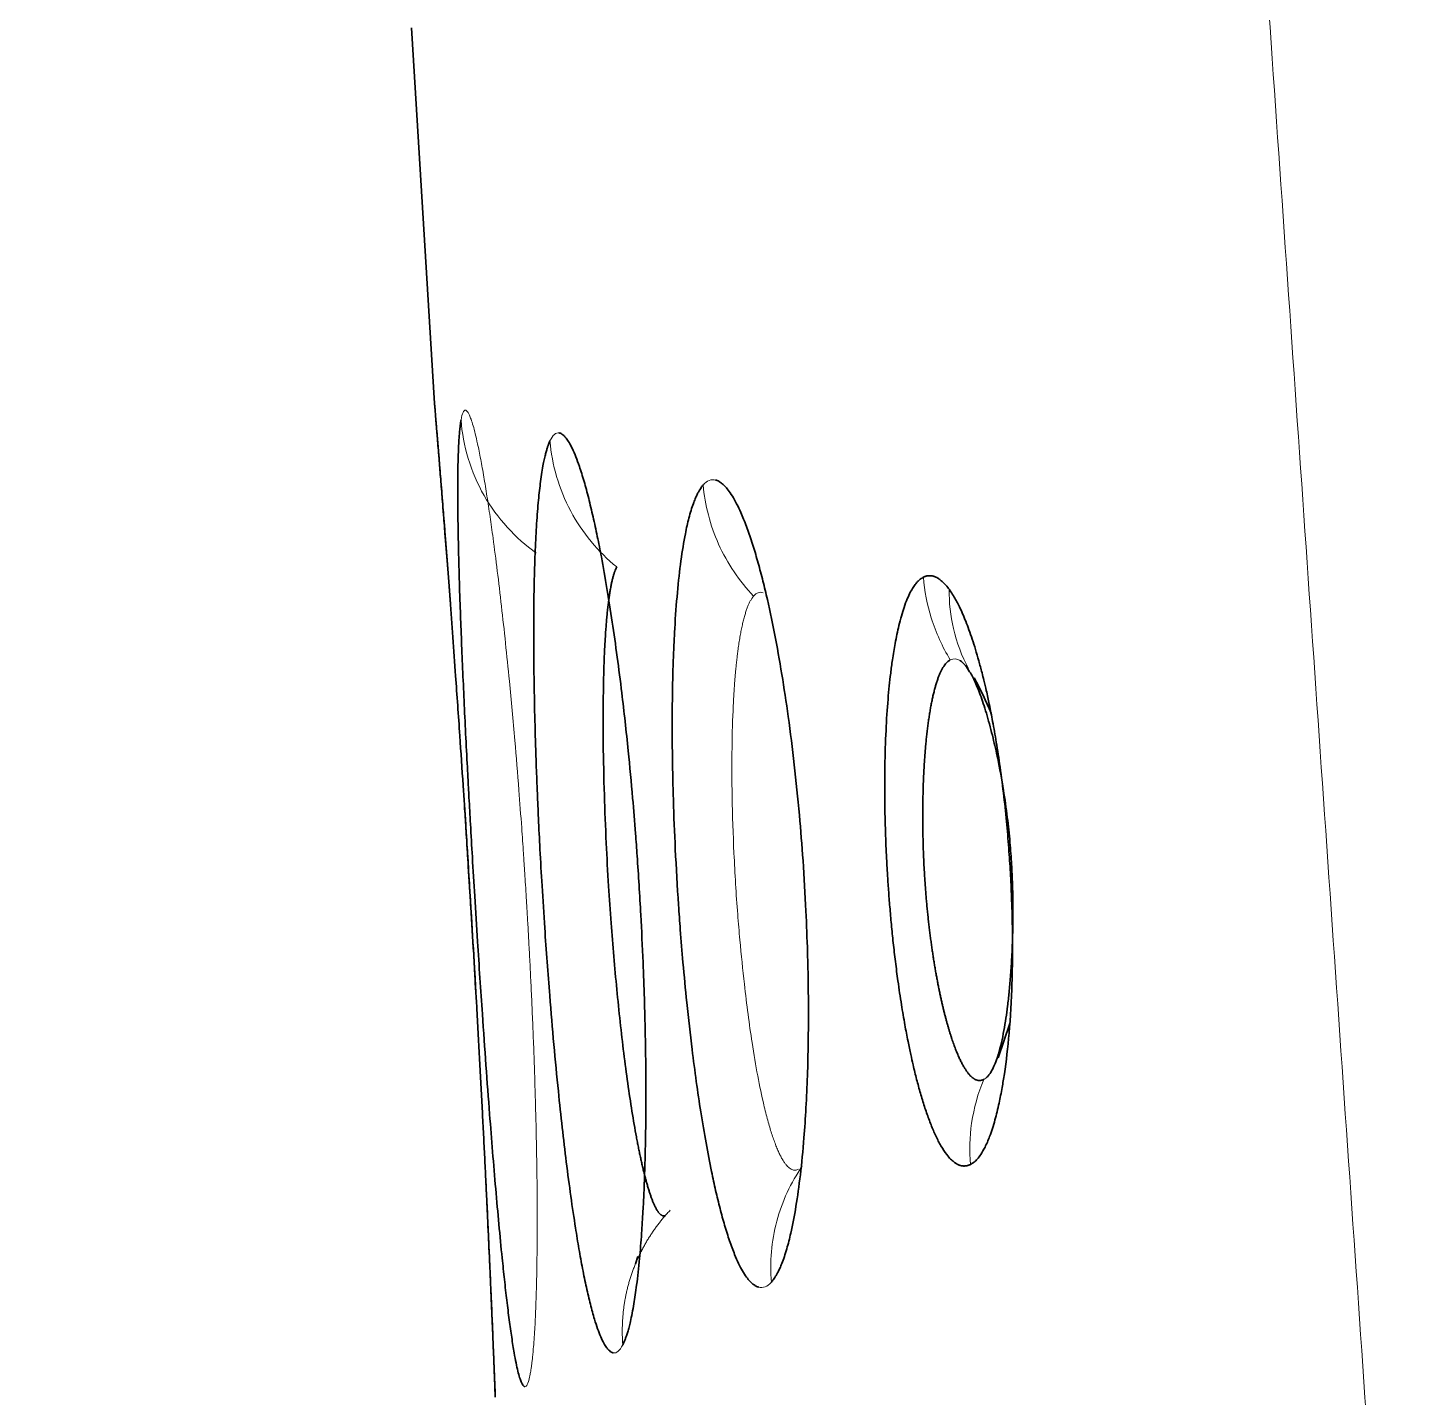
# Model space of a CAD drawing. Header units: inches. Extents: x -1096 to 3103, y -191 to 3207.
# Drawn here: x 3075.019 to 3078.842, y 1551.194 to 1554.937 of the extents above; entities that cross this region are included whole.
import ezdxf

# ---------------------------------------------------------------- set-up
doc = ezdxf.new("R2010")
doc.units = ezdxf.units.IN

msp = doc.modelspace()

# ---------------------------------------------------------------- linework, layer by layer
at = {"lineweight": 35}
for p, q in [((3076.0677, 1554.9371), (3076.1305, 1553.91)), ((3077.6716, 1552.1218), (3077.7034, 1552.2156)), ((3076.6805, 1551.5584), (3076.687, 1551.5784)), ((3076.2968, 1551.1941), (3076.2956, 1551.2235))]:
    msp.add_line(p, q, dxfattribs=at)
msp.add_arc((3076.5046, 1552.5698), 1.25, 23.2948, 28.1743, dxfattribs=at)
at = {"lineweight": 13}
for points, knots in [([(3082.665, 1493.7042), (3082.6004, 1494.6346), (3082.4711, 1496.4949), (3082.2773, 1499.2845), (3082.0837, 1502.0724), (3081.8901, 1504.8587), (3081.6967, 1507.6432), (3081.5035, 1510.4261), (3081.3103, 1513.2073), (3081.1174, 1515.9868), (3080.9245, 1518.7646), (3080.7318, 1521.5408), (3080.5392, 1524.3152), (3080.3468, 1527.088), (3080.1545, 1529.8591), (3079.9623, 1532.6286), (3079.7703, 1535.3963), (3079.5785, 1538.1624), (3079.3867, 1540.9268), (3079.1952, 1543.6895), (3079.0037, 1546.4505), (3078.8124, 1549.2098), (3078.6213, 1551.9675), (3078.4303, 1554.7235), (3078.2395, 1557.4778), (3078.0488, 1560.2304), (3077.8583, 1562.9813), (3077.6679, 1565.7306), (3077.4776, 1568.4781), (3077.2876, 1571.224), (3077.0976, 1573.9683), (3076.9079, 1576.7108), (3076.7183, 1579.4516), (3076.5288, 1582.1908), (3076.3395, 1584.9283), (3076.1504, 1587.6641), (3075.9614, 1590.3983), (3075.7726, 1593.1307), (3075.5839, 1595.8615), (3075.3954, 1598.5906), (3075.2071, 1601.318), (3075.0816, 1603.1357), (3075.0189, 1604.0443)], [0, 0, 0, 0, 0.025296, 0.050577, 0.075843, 0.101093, 0.126328, 0.151549, 0.176754, 0.201943, 0.227118, 0.252277, 0.277422, 0.302551, 0.327664, 0.352763, 0.377847, 0.402915, 0.427968, 0.453006, 0.478029, 0.503036, 0.528029, 0.553006, 0.577968, 0.602915, 0.627846, 0.652763, 0.677664, 0.70255, 0.727421, 0.752277, 0.777118, 0.801943, 0.826753, 0.851548, 0.876328, 0.901093, 0.925842, 0.950577, 0.975296, 1, 1, 1, 1]), ([(3076.3908, 1551.2491), (3076.3911, 1551.2505), (3076.3917, 1551.2534), (3076.3926, 1551.2584), (3076.3937, 1551.2646), (3076.3949, 1551.2721), (3076.3961, 1551.2812), (3076.3975, 1551.292), (3076.3989, 1551.3047), (3076.4013, 1551.3294), (3076.4043, 1551.3684), (3076.4073, 1551.4288), (3076.4094, 1551.4947), (3076.4108, 1551.5632), (3076.4114, 1551.6245), (3076.4115, 1551.6758), (3076.4114, 1551.7149), (3076.4113, 1551.7404), (3076.411, 1551.7778), (3076.4104, 1551.8322), (3076.4089, 1551.9097), (3076.4071, 1551.9859), (3076.4049, 1552.06), (3076.4025, 1552.1315), (3076.3999, 1552.1998), (3076.3971, 1552.2646), (3076.3943, 1552.3255), (3076.3915, 1552.3824), (3076.3887, 1552.4351), (3076.3861, 1552.4834), (3076.3835, 1552.5273), (3076.3812, 1552.5667), (3076.379, 1552.6015), (3076.3771, 1552.6317), (3076.3754, 1552.6574), (3076.3728, 1552.6964), (3076.3683, 1552.7616), (3076.3605, 1552.8654), (3076.3494, 1553.001), (3076.3371, 1553.1354), (3076.3247, 1553.2571), (3076.3137, 1553.358), (3076.3023, 1553.4543), (3076.2918, 1553.535), (3076.2824, 1553.6023), (3076.274, 1553.6584), (3076.2654, 1553.7111), (3076.2568, 1553.7593), (3076.249, 1553.798), (3076.2421, 1553.828), (3076.2362, 1553.8503), (3076.2308, 1553.8672), (3076.2261, 1553.8787), (3076.2224, 1553.8857), (3076.2195, 1553.8895), (3076.2173, 1553.8913), (3076.216, 1553.8918), (3076.2155, 1553.892)], [0, 0, 0, 0, 0.004871, 0.010578, 0.01712, 0.024496, 0.032707, 0.04175, 0.051625, 0.062329, 0.094589, 0.123218, 0.15516, 0.18238, 0.204891, 0.222679, 0.235716, 0.243991, 0.247499, 0.271695, 0.294713, 0.316538, 0.337157, 0.356565, 0.37478, 0.391814, 0.407679, 0.422379, 0.435915, 0.448289, 0.459502, 0.469554, 0.478448, 0.486184, 0.492762, 0.498184, 0.516133, 0.543052, 0.578986, 0.624001, 0.654391, 0.6855, 0.717302, 0.749771, 0.772746, 0.796758, 0.821822, 0.847959, 0.875186, 0.895512, 0.916051, 0.936799, 0.954889, 0.970256, 0.9829, 0.992817, 1, 1, 1, 1]), ([(3076.2031, 1553.8652), (3076.2082, 1553.7954), (3076.2505, 1553.6522), (3076.3523, 1553.5419), (3076.4087, 1553.5015)], [0, 0, 0, 0, 0.506112, 1, 1, 1, 1]), ([(3076.4463, 1553.808), (3076.4517, 1553.7432), (3076.4897, 1553.6107), (3076.5787, 1553.5044), (3076.6288, 1553.4634)], [0, 0, 0, 0, 0.504387, 1, 1, 1, 1]), ([(3076.8652, 1553.6873), (3076.87, 1553.6329), (3076.8987, 1553.5209), (3076.9643, 1553.4246), (3077.0032, 1553.3837)], [0, 0, 0, 0, 0.494789, 1, 1, 1, 1]), ([(3077.4674, 1553.4354), (3077.4705, 1553.398), (3077.4857, 1553.3188), (3077.5193, 1553.245), (3077.5411, 1553.2094)], [0, 0, 0, 0, 0.474729, 1, 1, 1, 1]), ([(3077.5379, 1553.402), (3077.5376, 1553.3661), (3077.5456, 1553.2902), (3077.5726, 1553.2195), (3077.591, 1553.1855)], [0, 0, 0, 0, 0.475306, 1, 1, 1, 1]), ([(3077.0032, 1553.3837), (3077.0025, 1553.3829), (3077.0011, 1553.3813), (3076.9991, 1553.3785), (3076.9971, 1553.3755), (3076.9952, 1553.3722), (3076.9932, 1553.3687), (3076.9913, 1553.3649), (3076.9895, 1553.3608), (3076.9876, 1553.3564), (3076.9858, 1553.3518), (3076.984, 1553.3469), (3076.9823, 1553.3417), (3076.9806, 1553.3363), (3076.9789, 1553.3306), (3076.9772, 1553.3247), (3076.9756, 1553.3185), (3076.974, 1553.312), (3076.9724, 1553.3053), (3076.9709, 1553.2983), (3076.9694, 1553.291), (3076.968, 1553.2835), (3076.9666, 1553.2758), (3076.9652, 1553.2677), (3076.9639, 1553.2595), (3076.9626, 1553.251), (3076.9613, 1553.2422), (3076.9601, 1553.2332), (3076.9589, 1553.224), (3076.9578, 1553.2145), (3076.9567, 1553.2048), (3076.9556, 1553.1949), (3076.9546, 1553.1847), (3076.9536, 1553.1744), (3076.9527, 1553.1638), (3076.9518, 1553.1529), (3076.951, 1553.1419), (3076.9502, 1553.1306), (3076.9494, 1553.1192), (3076.9487, 1553.1075), (3076.9481, 1553.0957), (3076.9459, 1553.0521), (3076.9435, 1552.9682), (3076.9439, 1552.8324), (3076.9489, 1552.6777), (3076.9568, 1552.5451), (3076.967, 1552.4253), (3076.9793, 1552.3046), (3077.0003, 1552.1447), (3077.0212, 1552.0328), (3077.0364, 1551.971), (3077.0417, 1551.9506), (3077.0471, 1551.9318), (3077.0524, 1551.9144), (3077.0577, 1551.8986), (3077.063, 1551.8842), (3077.0682, 1551.8713), (3077.0734, 1551.8598), (3077.0785, 1551.8496), (3077.0836, 1551.8408), (3077.0886, 1551.8334), (3077.0936, 1551.8272), (3077.0984, 1551.8223), (3077.1032, 1551.8185), (3077.1079, 1551.816), (3077.1125, 1551.8145), (3077.117, 1551.8142), (3077.1215, 1551.8148), (3077.1244, 1551.8161), (3077.1258, 1551.8167)], [0, 0, 0, 0, 0.005972, 0.011955, 0.017951, 0.02396, 0.02998, 0.036012, 0.042055, 0.048111, 0.054177, 0.060255, 0.066344, 0.072444, 0.078555, 0.084677, 0.09081, 0.096952, 0.103106, 0.109269, 0.115443, 0.121626, 0.127819, 0.134022, 0.140234, 0.146455, 0.152686, 0.158926, 0.165175, 0.171432, 0.177698, 0.183972, 0.190255, 0.196546, 0.202844, 0.209151, 0.215465, 0.221787, 0.228116, 0.234452, 0.240795, 0.247145, 0.303261, 0.364171, 0.429645, 0.499403, 0.528824, 0.581401, 0.656184, 0.751772, 0.766496, 0.781024, 0.795358, 0.809499, 0.823451, 0.837216, 0.850794, 0.86419, 0.877403, 0.890438, 0.903295, 0.915977, 0.928485, 0.940822, 0.952989, 0.964989, 0.976822, 0.988492, 1, 1, 1, 1]), ([(3077.5959, 1551.8299), (3077.5929, 1551.8672), (3077.5953, 1551.9475), (3077.6168, 1552.0247), (3077.6326, 1552.0626)], [0, 0, 0, 0, 0.47368, 1, 1, 1, 1]), ([(3077.0517, 1551.508), (3077.0471, 1551.563), (3077.0519, 1551.6201), (3077.0809, 1551.7289), (3077.1051, 1551.7804), (3077.1362, 1551.8251)], [0, 0, 0, 0, 0.5, 0.5, 1, 1, 1, 1]), ([(3076.6455, 1551.3369), (3076.6452, 1551.3406), (3076.6447, 1551.3481), (3076.6442, 1551.3594), (3076.644, 1551.3707), (3076.6441, 1551.3821), (3076.6444, 1551.3935), (3076.645, 1551.405), (3076.6458, 1551.4164), (3076.6469, 1551.4278), (3076.6483, 1551.4393), (3076.65, 1551.4507), (3076.6519, 1551.4621), (3076.6541, 1551.4735), (3076.6566, 1551.4848), (3076.6594, 1551.4961), (3076.6624, 1551.5073), (3076.6657, 1551.5184), (3076.6693, 1551.5294), (3076.6731, 1551.5403), (3076.6772, 1551.5512), (3076.6816, 1551.5619), (3076.6863, 1551.5725), (3076.6912, 1551.583), (3076.6963, 1551.5933), (3076.7017, 1551.6035), (3076.7073, 1551.6136), (3076.7131, 1551.6235), (3076.7192, 1551.6332), (3076.7255, 1551.6428), (3076.7319, 1551.6522), (3076.7386, 1551.6614), (3076.7455, 1551.6704), (3076.7525, 1551.6793), (3076.7598, 1551.6879), (3076.7671, 1551.6963), (3076.7722, 1551.7017), (3076.7748, 1551.7045)], [0, 0, 0, 0, 0.027908, 0.055946, 0.084105, 0.112377, 0.140752, 0.16922, 0.197774, 0.226402, 0.255097, 0.283849, 0.31265, 0.341491, 0.370364, 0.399263, 0.428179, 0.457105, 0.486037, 0.514968, 0.543893, 0.572806, 0.601702, 0.630574, 0.659415, 0.688216, 0.716971, 0.745671, 0.774306, 0.802869, 0.83135, 0.85974, 0.888029, 0.916209, 0.94427, 0.972204, 1, 1, 1, 1])]:
    msp.add_open_spline(points, degree=3, knots=knots, dxfattribs=at)
at = {"lineweight": 35}
for points, knots in [([(3076.2956, 1551.2235), (3076.2956, 1551.2249), (3076.2954, 1551.228), (3076.2952, 1551.2333), (3076.295, 1551.2397), (3076.2947, 1551.2476), (3076.2943, 1551.257), (3076.2938, 1551.2683), (3076.2933, 1551.2815), (3076.2923, 1551.3071), (3076.2907, 1551.3474), (3076.2881, 1551.4102), (3076.2851, 1551.4789), (3076.2819, 1551.5505), (3076.279, 1551.6142), (3076.2766, 1551.6669), (3076.2747, 1551.7064), (3076.2736, 1551.7311), (3076.2721, 1551.7616), (3076.2701, 1551.8037), (3076.2671, 1551.8643), (3076.2639, 1551.9269), (3076.2606, 1551.991), (3076.2572, 1552.0566), (3076.2536, 1552.1233), (3076.2499, 1552.1914), (3076.2453, 1552.2721), (3076.2393, 1552.3778), (3076.2309, 1552.5204), (3076.2227, 1552.6523), (3076.2151, 1552.7713), (3076.2082, 1552.8773), (3076.199, 1553.0142), (3076.1895, 1553.1499), (3076.1806, 1553.2728), (3076.173, 1553.375), (3076.1657, 1553.4722), (3076.1594, 1553.5536), (3076.1541, 1553.6214), (3076.1496, 1553.678), (3076.1454, 1553.7309), (3076.1415, 1553.7793), (3076.1384, 1553.818), (3076.1359, 1553.8479), (3076.1341, 1553.8701), (3076.1327, 1553.8867), (3076.1318, 1553.8979), (3076.1312, 1553.9046), (3076.1309, 1553.9081), (3076.1307, 1553.9096), (3076.1307, 1553.91), (3076.1307, 1553.9101)], [0, 0, 0, 0, 0.004851, 0.010544, 0.017077, 0.024451, 0.032664, 0.041716, 0.051605, 0.062329, 0.094554, 0.123216, 0.155817, 0.183478, 0.20621, 0.223998, 0.236815, 0.244647, 0.247492, 0.265422, 0.283346, 0.301256, 0.319144, 0.336999, 0.354814, 0.372597, 0.390528, 0.417453, 0.453346, 0.498174, 0.516577, 0.543646, 0.579428, 0.623988, 0.65447, 0.68561, 0.717381, 0.749756, 0.77274, 0.796758, 0.821822, 0.847956, 0.875175, 0.895509, 0.91605, 0.936793, 0.954918, 0.970304, 0.982949, 0.99285, 1, 1, 1, 1]), ([(3076.1331, 1553.8807), (3076.1332, 1553.8791), (3076.1335, 1553.8756), (3076.134, 1553.8694), (3076.1347, 1553.8616), (3076.1355, 1553.8519), (3076.1365, 1553.8399), (3076.1377, 1553.8253), (3076.1399, 1553.7987), (3076.1432, 1553.7578), (3076.1482, 1553.6965), (3076.1537, 1553.6269), (3076.16, 1553.5469), (3076.1667, 1553.4589), (3076.1715, 1553.3952), (3076.174, 1553.3622), (3076.174, 1553.3622)], [0, 0, 0, 0, 0.022205, 0.048995, 0.080367, 0.116316, 0.156835, 0.20191, 0.251521, 0.381549, 0.497456, 0.623401, 0.749137, 0.874651, 0.999957, 1, 1, 1, 1]), ([(3076.2031, 1553.8652), (3076.2029, 1553.8637), (3076.2023, 1553.8604), (3076.2015, 1553.8545), (3076.2006, 1553.847), (3076.1996, 1553.8377), (3076.1985, 1553.8262), (3076.1975, 1553.8121), (3076.1961, 1553.7865), (3076.1947, 1553.747), (3076.194, 1553.6875), (3076.1943, 1553.6199), (3076.1955, 1553.5419), (3076.1975, 1553.456), (3076.2003, 1553.3686), (3076.2035, 1553.2818), (3076.207, 1553.1974), (3076.2109, 1553.1098), (3076.2152, 1553.0194), (3076.2189, 1552.945), (3076.2222, 1552.8827), (3076.2252, 1552.8274), (3076.2292, 1552.755), (3076.2344, 1552.6651), (3076.2408, 1552.5579), (3076.2498, 1552.4137), (3076.2633, 1552.2102), (3076.2772, 1552.0174), (3076.2895, 1551.8624), (3076.298, 1551.7614), (3076.3067, 1551.6641), (3076.3147, 1551.582), (3076.3219, 1551.5135), (3076.3284, 1551.4568), (3076.335, 1551.4038), (3076.3418, 1551.3556), (3076.348, 1551.3169), (3076.3536, 1551.2868), (3076.3586, 1551.2643), (3076.3632, 1551.2473), (3076.3673, 1551.2358), (3076.3707, 1551.2288), (3076.3735, 1551.2249), (3076.3756, 1551.223), (3076.3768, 1551.2225), (3076.3774, 1551.2223)], [0, 0, 0, 0, 0.005494, 0.012115, 0.01986, 0.028729, 0.03872, 0.049829, 0.062052, 0.094151, 0.122729, 0.153801, 0.184823, 0.215792, 0.246711, 0.271794, 0.29682, 0.321805, 0.346754, 0.371667, 0.381839, 0.396331, 0.415138, 0.438248, 0.465644, 0.497302, 0.548712, 0.623102, 0.653082, 0.684066, 0.71606, 0.749093, 0.772387, 0.796618, 0.821777, 0.847855, 0.874829, 0.895219, 0.915809, 0.936603, 0.954502, 0.96979, 0.982469, 0.99254, 1, 1, 1, 1]), ([(3076.4463, 1553.808), (3076.4457, 1553.8066), (3076.4444, 1553.8037), (3076.4423, 1553.7984), (3076.4399, 1553.7917), (3076.4373, 1553.7833), (3076.4344, 1553.7729), (3076.4313, 1553.7601), (3076.4264, 1553.7368), (3076.4207, 1553.7006), (3076.4146, 1553.6457), (3076.4097, 1553.5831), (3076.4058, 1553.5107), (3076.4032, 1553.4307), (3076.4019, 1553.3433), (3076.4017, 1553.249), (3076.4028, 1553.1486), (3076.4049, 1553.0438), (3076.4075, 1552.9593), (3076.4099, 1552.8926), (3076.412, 1552.8398), (3076.415, 1552.7714), (3076.4192, 1552.687), (3076.4248, 1552.5869), (3076.4334, 1552.4526), (3076.4475, 1552.2608), (3076.4672, 1552.0423), (3076.4912, 1551.8284), (3076.5106, 1551.6894), (3076.5257, 1551.5979), (3076.5356, 1551.5435), (3076.546, 1551.4927), (3076.5569, 1551.4464), (3076.5671, 1551.4091), (3076.5766, 1551.3799), (3076.5852, 1551.3579), (3076.5933, 1551.3411), (3076.6006, 1551.3295), (3076.6068, 1551.3223), (3076.6119, 1551.3181), (3076.6159, 1551.3158), (3076.6182, 1551.3151), (3076.6192, 1551.3148)], [0, 0, 0, 0, 0.005535, 0.012183, 0.019942, 0.028811, 0.038788, 0.049871, 0.062054, 0.094209, 0.122734, 0.153803, 0.184827, 0.215802, 0.246733, 0.278099, 0.30937, 0.340568, 0.371697, 0.382255, 0.396981, 0.415868, 0.438907, 0.466079, 0.497361, 0.548022, 0.623188, 0.68393, 0.749069, 0.772479, 0.79677, 0.821932, 0.847957, 0.874823, 0.895203, 0.915794, 0.936601, 0.954404, 0.969644, 0.982324, 0.992443, 1, 1, 1, 1]), ([(3076.6455, 1551.3369), (3076.6462, 1551.3382), (3076.6476, 1551.3413), (3076.65, 1551.3467), (3076.6527, 1551.3535), (3076.6557, 1551.362), (3076.659, 1551.3725), (3076.6626, 1551.3853), (3076.6684, 1551.4087), (3076.6755, 1551.4452), (3076.684, 1551.5027), (3076.6911, 1551.5673), (3076.6967, 1551.6364), (3076.7005, 1551.6971), (3076.703, 1551.7461), (3076.7044, 1551.7809), (3076.7059, 1551.8234), (3076.7074, 1551.8803), (3076.7085, 1551.9596), (3076.7088, 1552.042), (3076.7081, 1552.1271), (3076.7066, 1552.2078), (3076.7043, 1552.2928), (3076.7007, 1552.3921), (3076.6945, 1552.5225), (3076.6872, 1552.6406), (3076.6794, 1552.7467), (3076.6716, 1552.8433), (3076.6594, 1552.9732), (3076.6451, 1553.1024), (3076.6302, 1553.219), (3076.6167, 1553.3147), (3076.6022, 1553.4065), (3076.5884, 1553.4838), (3076.5757, 1553.5483), (3076.5641, 1553.6021), (3076.552, 1553.6526), (3076.5395, 1553.6989), (3076.5278, 1553.7363), (3076.5172, 1553.7654), (3076.5077, 1553.7873), (3076.4989, 1553.804), (3076.491, 1553.8156), (3076.4845, 1553.8228), (3076.4792, 1553.8269), (3076.4752, 1553.829), (3076.4729, 1553.8297), (3076.4719, 1553.83)], [0, 0, 0, 0, 0.005679, 0.012434, 0.020265, 0.029172, 0.039152, 0.050205, 0.062327, 0.094652, 0.123214, 0.158, 0.187168, 0.210728, 0.228653, 0.240913, 0.247497, 0.272601, 0.297685, 0.322728, 0.347701, 0.372604, 0.391847, 0.41921, 0.454671, 0.498201, 0.514895, 0.541397, 0.577751, 0.624024, 0.654257, 0.685314, 0.71717, 0.749799, 0.77284, 0.796886, 0.821949, 0.848052, 0.87521, 0.895528, 0.916063, 0.936811, 0.954812, 0.970135, 0.982776, 0.992733, 1, 1, 1, 1]), ([(3077.0517, 1551.508), (3077.0526, 1551.5091), (3077.0546, 1551.5115), (3077.0578, 1551.5157), (3077.0615, 1551.5211), (3077.0657, 1551.5279), (3077.0702, 1551.5363), (3077.0752, 1551.5466), (3077.0833, 1551.5659), (3077.0936, 1551.5961), (3077.1119, 1551.6679), (3077.1284, 1551.7684), (3077.1405, 1551.8925), (3077.1467, 1551.9842), (3077.1506, 1552.0715), (3077.1528, 1552.163), (3077.1533, 1552.247), (3077.1526, 1552.3294), (3077.1506, 1552.4175), (3077.1463, 1552.5306), (3077.139, 1552.6566), (3077.1247, 1552.8375), (3077.1049, 1553.0109), (3077.0805, 1553.1727), (3077.0604, 1553.2848), (3077.0417, 1553.3724), (3077.0254, 1553.4386), (3077.0122, 1553.4872), (3076.9982, 1553.5331), (3076.9835, 1553.5755), (3076.9695, 1553.6099), (3076.9567, 1553.637), (3076.9451, 1553.6577), (3076.9341, 1553.6737), (3076.9242, 1553.6851), (3076.9159, 1553.6925), (3076.9091, 1553.697), (3076.9038, 1553.6996), (3076.9007, 1553.7007), (3076.8994, 1553.7011)], [0, 0, 0, 0, 0.005759, 0.012569, 0.020429, 0.029339, 0.039298, 0.050303, 0.062353, 0.094825, 0.123265, 0.204929, 0.247428, 0.278823, 0.310177, 0.341444, 0.372596, 0.393012, 0.420777, 0.455872, 0.498271, 0.537025, 0.623967, 0.664109, 0.706062, 0.749764, 0.772822, 0.796879, 0.82195, 0.848056, 0.875213, 0.895506, 0.916041, 0.936812, 0.954675, 0.969928, 0.982569, 0.992595, 1, 1, 1, 1]), ([(3076.8652, 1553.6873), (3076.8643, 1553.6863), (3076.8624, 1553.684), (3076.8594, 1553.6798), (3076.8559, 1553.6745), (3076.852, 1553.6678), (3076.8477, 1553.6595), (3076.8431, 1553.6492), (3076.8357, 1553.6301), (3076.8265, 1553.6), (3076.8149, 1553.5488), (3076.8041, 1553.4822), (3076.7944, 1553.3953), (3076.7887, 1553.3177), (3076.7853, 1553.2521), (3076.783, 1553.1968), (3076.781, 1553.1175), (3076.7804, 1553.0301), (3076.7812, 1552.9294), (3076.7836, 1552.8214), (3076.7889, 1552.6868), (3076.7958, 1552.5676), (3076.8032, 1552.4643), (3076.8105, 1552.3746), (3076.821, 1552.2643), (3076.8368, 1552.1247), (3076.8589, 1551.9654), (3076.8814, 1551.8407), (3076.8995, 1551.7578), (3076.9114, 1551.7085), (3076.9241, 1551.6624), (3076.9375, 1551.6202), (3076.9502, 1551.5859), (3076.9621, 1551.5588), (3076.973, 1551.538), (3076.9834, 1551.5219), (3076.9928, 1551.5105), (3077.0008, 1551.5031), (3077.0074, 1551.4985), (3077.0127, 1551.4958), (3077.0158, 1551.4947), (3077.0171, 1551.4943)], [0, 0, 0, 0, 0.005607, 0.012302, 0.020083, 0.028949, 0.0389, 0.049931, 0.062039, 0.09429, 0.122704, 0.164093, 0.205413, 0.246661, 0.2615, 0.282312, 0.30911, 0.346899, 0.371661, 0.408236, 0.450128, 0.497272, 0.518111, 0.546036, 0.581065, 0.623252, 0.683675, 0.749134, 0.772649, 0.796989, 0.822148, 0.848115, 0.87487, 0.895219, 0.915802, 0.936626, 0.954273, 0.969433, 0.982108, 0.992297, 1, 1, 1, 1]), ([(3076.762, 1551.6899), (3076.7615, 1551.6898), (3076.7605, 1551.6894), (3076.7589, 1551.6892), (3076.7574, 1551.6891), (3076.7558, 1551.6894), (3076.7543, 1551.6898), (3076.7527, 1551.6905), (3076.7512, 1551.6913), (3076.7496, 1551.6924), (3076.7481, 1551.6937), (3076.7465, 1551.6952), (3076.745, 1551.6969), (3076.7434, 1551.6988), (3076.7418, 1551.7009), (3076.7403, 1551.7032), (3076.7387, 1551.7057), (3076.7372, 1551.7084), (3076.7356, 1551.7112), (3076.7341, 1551.7142), (3076.7325, 1551.7174), (3076.731, 1551.7207), (3076.7294, 1551.7243), (3076.7279, 1551.7279), (3076.7263, 1551.7318), (3076.7248, 1551.7358), (3076.7233, 1551.7399), (3076.7217, 1551.7442), (3076.7202, 1551.7487), (3076.7187, 1551.7533), (3076.7172, 1551.758), (3076.7157, 1551.7629), (3076.7141, 1551.7679), (3076.7126, 1551.773), (3076.7111, 1551.7783), (3076.7097, 1551.7837), (3076.7082, 1551.7892), (3076.7067, 1551.7948), (3076.7052, 1551.8005), (3076.7037, 1551.8064), (3076.7023, 1551.8123), (3076.7008, 1551.8184), (3076.6994, 1551.8246), (3076.698, 1551.8308), (3076.6965, 1551.8372), (3076.6951, 1551.8437), (3076.6937, 1551.8502), (3076.6923, 1551.8568), (3076.6909, 1551.8635), (3076.6895, 1551.8703), (3076.6881, 1551.8772), (3076.6867, 1551.8841), (3076.6854, 1551.8911), (3076.684, 1551.8982), (3076.679, 1551.9248), (3076.6705, 1551.974), (3076.6589, 1552.0509), (3076.6481, 1552.133), (3076.6381, 1552.219), (3076.629, 1552.3077), (3076.6207, 1552.3981), (3076.613, 1552.4927), (3076.6059, 1552.5964), (3076.5996, 1552.7143), (3076.5945, 1552.8462), (3076.5914, 1552.9875), (3076.5916, 1553.0868), (3076.5927, 1553.1458), (3076.5932, 1553.1677), (3076.5938, 1553.1891), (3076.5946, 1553.2099), (3076.5954, 1553.23), (3076.5964, 1553.2494), (3076.5975, 1553.2682), (3076.5986, 1553.2863), (3076.5999, 1553.3037), (3076.6013, 1553.3204), (3076.6028, 1553.3363), (3076.6044, 1553.3514), (3076.6061, 1553.3658), (3076.6079, 1553.3794), (3076.6098, 1553.3922), (3076.6118, 1553.4042), (3076.6139, 1553.4153), (3076.6162, 1553.4256), (3076.6185, 1553.435), (3076.6209, 1553.4435), (3076.6235, 1553.4511), (3076.6261, 1553.4579), (3076.6279, 1553.4615), (3076.6288, 1553.4634)], [0, 0, 0, 0, 0.005385, 0.010743, 0.016075, 0.021379, 0.026657, 0.031908, 0.037132, 0.042331, 0.047503, 0.05265, 0.057771, 0.062867, 0.067937, 0.072983, 0.078003, 0.082999, 0.08797, 0.092916, 0.097838, 0.102736, 0.107609, 0.112459, 0.117284, 0.122086, 0.126864, 0.131618, 0.136349, 0.141057, 0.145741, 0.150403, 0.155041, 0.159656, 0.164247, 0.168814, 0.173358, 0.177878, 0.182373, 0.186844, 0.191291, 0.195713, 0.20011, 0.204483, 0.208831, 0.213154, 0.217452, 0.221726, 0.225974, 0.230197, 0.234395, 0.238568, 0.242716, 0.246838, 0.250935, 0.288681, 0.325823, 0.362396, 0.398404, 0.433842, 0.468715, 0.503056, 0.540782, 0.584789, 0.635038, 0.691409, 0.753762, 0.764457, 0.775149, 0.785841, 0.796532, 0.807223, 0.817915, 0.828606, 0.839297, 0.849989, 0.86068, 0.871371, 0.882062, 0.892754, 0.90345, 0.91415, 0.924857, 0.935573, 0.946299, 0.957033, 0.967773, 0.978515, 0.989258, 1, 1, 1, 1]), ([(3077.4674, 1553.4354), (3077.4662, 1553.4347), (3077.4633, 1553.4331), (3077.4586, 1553.4298), (3077.453, 1553.4248), (3077.4465, 1553.4177), (3077.4393, 1553.4076), (3077.4314, 1553.394), (3077.423, 1553.376), (3077.4123, 1553.3474), (3077.4009, 1553.3074), (3077.3906, 1553.258), (3077.3833, 1553.2135), (3077.3766, 1553.1635), (3077.3702, 1553.1004), (3077.3647, 1553.0153), (3077.362, 1552.9309), (3077.3616, 1552.8556), (3077.3622, 1552.7972), (3077.3634, 1552.7464), (3077.365, 1552.7038), (3077.3666, 1552.6696), (3077.368, 1552.6439), (3077.3698, 1552.615), (3077.3721, 1552.5792), (3077.3757, 1552.5332), (3077.3799, 1552.485), (3077.385, 1552.435), (3077.391, 1552.3834), (3077.3984, 1552.3265), (3077.407, 1552.2687), (3077.4163, 1552.2138), (3077.4249, 1552.1686), (3077.4325, 1552.1324), (3077.4387, 1552.1044), (3077.4457, 1552.0752), (3077.4541, 1552.0427), (3077.4648, 1552.0056), (3077.4763, 1551.9702), (3077.4885, 1551.9372), (3077.5016, 1551.9067), (3077.5159, 1551.8789), (3077.5295, 1551.8583), (3077.5413, 1551.8448), (3077.55, 1551.837), (3077.5567, 1551.8324), (3077.5605, 1551.8304), (3077.5621, 1551.8296)], [0, 0, 0, 0, 0.007927, 0.018047, 0.030341, 0.044774, 0.061331, 0.080032, 0.100901, 0.123961, 0.165411, 0.200215, 0.228296, 0.249582, 0.288168, 0.330442, 0.376231, 0.405367, 0.430757, 0.452472, 0.470562, 0.485045, 0.495918, 0.503183, 0.521674, 0.541199, 0.561766, 0.583382, 0.606044, 0.629763, 0.659938, 0.686474, 0.70932, 0.72842, 0.743728, 0.755212, 0.778105, 0.801942, 0.826697, 0.85234, 0.878837, 0.907003, 0.938891, 0.960077, 0.977306, 0.990609, 1, 1, 1, 1]), ([(3077.5013, 1553.4358), (3077.5002, 1553.4362), (3077.4982, 1553.4371), (3077.4952, 1553.4381), (3077.4922, 1553.4388), (3077.4893, 1553.4394), (3077.4864, 1553.4396), (3077.4836, 1553.4397), (3077.4808, 1553.4395), (3077.478, 1553.4391), (3077.4753, 1553.4385), (3077.4726, 1553.4377), (3077.47, 1553.4367), (3077.4683, 1553.4358), (3077.4674, 1553.4354)], [0, 0, 0, 0, 0.087917, 0.174953, 0.261133, 0.346481, 0.43102, 0.514775, 0.597754, 0.67993, 0.761271, 0.841747, 0.921332, 1, 1, 1, 1]), ([(3077.5959, 1551.8299), (3077.5973, 1551.8306), (3077.6008, 1551.8325), (3077.6071, 1551.8369), (3077.6153, 1551.8447), (3077.6253, 1551.8576), (3077.6367, 1551.8777), (3077.6499, 1551.9081), (3077.6628, 1551.9484), (3077.674, 1551.9943), (3077.6824, 1552.0371), (3077.6924, 1552.0981), (3077.703, 1552.19), (3077.7091, 1552.2948), (3077.7112, 1552.3903), (3077.7113, 1552.4657), (3077.7093, 1552.5467), (3077.706, 1552.6191), (3077.7016, 1552.688), (3077.6957, 1552.7603), (3077.6876, 1552.8376), (3077.6779, 1552.9134), (3077.6674, 1552.9821), (3077.6574, 1553.0391), (3077.6482, 1553.0858), (3077.6401, 1553.123), (3077.6335, 1553.1514), (3077.6266, 1553.1789), (3077.619, 1553.2072), (3077.6101, 1553.2378), (3077.6011, 1553.266), (3077.5922, 1553.2917), (3077.5834, 1553.315), (3077.5747, 1553.3358), (3077.5643, 1553.3587), (3077.5507, 1553.3841), (3077.5364, 1553.4052), (3077.5238, 1553.4193), (3077.5148, 1553.4273), (3077.5075, 1553.4325), (3077.5031, 1553.4348), (3077.5013, 1553.4358)], [0, 0, 0, 0, 0.008784, 0.022012, 0.039639, 0.061609, 0.087958, 0.118751, 0.157481, 0.190776, 0.218565, 0.240781, 0.300853, 0.366289, 0.389903, 0.429716, 0.465034, 0.493523, 0.521548, 0.55222, 0.585556, 0.621544, 0.652763, 0.680085, 0.70348, 0.722896, 0.738289, 0.749628, 0.76907, 0.788051, 0.806559, 0.824584, 0.842116, 0.859149, 0.875676, 0.903109, 0.936897, 0.957449, 0.974805, 0.988984, 1, 1, 1, 1]), ([(3077.6326, 1552.0626), (3077.6321, 1552.0623), (3077.6309, 1552.0617), (3077.6292, 1552.061), (3077.6275, 1552.0604), (3077.6257, 1552.0599), (3077.6239, 1552.0596), (3077.6221, 1552.0594), (3077.6203, 1552.0594), (3077.6184, 1552.0595), (3077.6165, 1552.0598), (3077.6145, 1552.0603), (3077.6125, 1552.0609), (3077.6105, 1552.0617), (3077.6085, 1552.0627), (3077.6065, 1552.0639), (3077.6044, 1552.0652), (3077.6023, 1552.0668), (3077.6001, 1552.0685), (3077.598, 1552.0705), (3077.5958, 1552.0726), (3077.5936, 1552.075), (3077.5913, 1552.0776), (3077.5891, 1552.0804), (3077.5868, 1552.0835), (3077.5845, 1552.0868), (3077.5822, 1552.0903), (3077.5798, 1552.094), (3077.5774, 1552.098), (3077.575, 1552.1023), (3077.5726, 1552.1068), (3077.5702, 1552.1115), (3077.5678, 1552.1165), (3077.5653, 1552.1218), (3077.5628, 1552.1273), (3077.5604, 1552.1331), (3077.5579, 1552.1391), (3077.5553, 1552.1455), (3077.5528, 1552.1521), (3077.5503, 1552.159), (3077.5478, 1552.1662), (3077.5452, 1552.1736), (3077.5427, 1552.1813), (3077.5402, 1552.1894), (3077.5376, 1552.1977), (3077.5351, 1552.2063), (3077.5326, 1552.2152), (3077.53, 1552.2244), (3077.5275, 1552.2338), (3077.525, 1552.2436), (3077.5225, 1552.2537), (3077.52, 1552.264), (3077.5176, 1552.2747), (3077.5151, 1552.2856), (3077.5127, 1552.2968), (3077.5103, 1552.3084), (3077.5079, 1552.3202), (3077.5056, 1552.3323), (3077.5033, 1552.3447), (3077.501, 1552.3574), (3077.4988, 1552.3703), (3077.4966, 1552.3836), (3077.4944, 1552.3971), (3077.4923, 1552.4109), (3077.4903, 1552.425), (3077.4883, 1552.4393), (3077.4864, 1552.4539), (3077.4845, 1552.4688), (3077.4827, 1552.484), (3077.4809, 1552.4994), (3077.4793, 1552.5151), (3077.4777, 1552.531), (3077.4762, 1552.5471), (3077.4748, 1552.5634), (3077.4734, 1552.5799), (3077.4722, 1552.5966), (3077.4711, 1552.6134), (3077.4701, 1552.6304), (3077.4691, 1552.6474), (3077.4683, 1552.6646), (3077.4676, 1552.6818), (3077.467, 1552.6991), (3077.4665, 1552.7165), (3077.4661, 1552.7338), (3077.4659, 1552.7511), (3077.4657, 1552.7685), (3077.4657, 1552.7858), (3077.4658, 1552.8031), (3077.466, 1552.8203), (3077.4663, 1552.8375), (3077.4667, 1552.8546), (3077.4673, 1552.8715), (3077.4679, 1552.8884), (3077.4688, 1552.9051), (3077.4697, 1552.9216), (3077.4707, 1552.938), (3077.4719, 1552.9541), (3077.4732, 1552.97), (3077.4747, 1552.9857), (3077.4763, 1553.001), (3077.478, 1553.0161), (3077.4798, 1553.0308), (3077.4818, 1553.0452), (3077.4839, 1553.0592), (3077.4861, 1553.0728), (3077.4885, 1553.086), (3077.491, 1553.0987), (3077.4937, 1553.1109), (3077.4965, 1553.1225), (3077.4994, 1553.1336), (3077.5025, 1553.1442), (3077.5057, 1553.1541), (3077.5091, 1553.1633), (3077.5126, 1553.1719), (3077.5162, 1553.1797), (3077.52, 1553.1868), (3077.5239, 1553.1931), (3077.528, 1553.1986), (3077.5322, 1553.2032), (3077.5366, 1553.2069), (3077.5396, 1553.2086), (3077.5411, 1553.2094)], [0, 0, 0, 0, 0.004476, 0.009018, 0.013626, 0.018299, 0.023035, 0.027833, 0.032691, 0.037608, 0.042586, 0.047626, 0.052727, 0.057891, 0.06312, 0.068414, 0.073774, 0.0792, 0.084693, 0.090253, 0.09588, 0.101575, 0.107339, 0.113172, 0.119073, 0.125044, 0.131084, 0.137195, 0.143376, 0.149627, 0.155949, 0.162342, 0.168806, 0.175341, 0.181947, 0.188624, 0.195373, 0.202193, 0.209084, 0.216045, 0.223077, 0.230179, 0.237351, 0.244593, 0.251904, 0.259283, 0.266731, 0.274245, 0.281827, 0.289475, 0.297189, 0.304967, 0.31281, 0.320716, 0.328685, 0.336716, 0.344809, 0.352963, 0.361178, 0.369453, 0.377788, 0.386184, 0.394641, 0.40316, 0.411743, 0.420391, 0.429107, 0.437893, 0.446751, 0.45568, 0.464679, 0.473746, 0.482881, 0.492083, 0.501352, 0.510687, 0.520089, 0.529556, 0.539088, 0.548684, 0.558341, 0.568057, 0.577832, 0.58767, 0.597575, 0.607547, 0.617591, 0.627709, 0.637901, 0.648169, 0.658512, 0.66893, 0.679421, 0.689986, 0.700624, 0.711332, 0.722111, 0.732957, 0.74387, 0.754848, 0.76589, 0.776994, 0.788158, 0.799382, 0.810665, 0.822005, 0.833402, 0.844856, 0.856367, 0.867937, 0.879566, 0.891257, 0.903011, 0.914832, 0.926724, 0.93869, 0.95074, 0.962889, 0.975155, 0.987533, 1, 1, 1, 1]), ([(3077.5675, 1553.2076), (3077.5681, 1553.2072), (3077.5703, 1553.2058), (3077.5753, 1553.2018), (3077.5835, 1553.193), (3077.5951, 1553.1762), (3077.6066, 1553.154), (3077.6169, 1553.1298), (3077.6251, 1553.1082), (3077.6334, 1553.0838), (3077.6418, 1553.0566), (3077.65, 1553.0272), (3077.6599, 1552.9887), (3077.6726, 1552.9325), (3077.686, 1552.8598), (3077.697, 1552.7821), (3077.7043, 1552.7134), (3077.7085, 1552.6567), (3077.7112, 1552.5999), (3077.7128, 1552.5301), (3077.7119, 1552.4564), (3077.709, 1552.3911), (3077.7058, 1552.3434), (3077.702, 1552.3009), (3077.6978, 1552.2633), (3077.6931, 1552.2284), (3077.6876, 1552.1947), (3077.6808, 1552.1616), (3077.6734, 1552.1331), (3077.6659, 1552.1108), (3077.6591, 1552.0947), (3077.6528, 1552.0832), (3077.6472, 1552.0752), (3077.6424, 1552.0698), (3077.6394, 1552.0672), (3077.6381, 1552.0661)], [0, 0, 0, 0, 0.00502, 0.019494, 0.043435, 0.076901, 0.120014, 0.143395, 0.16738, 0.191953, 0.21709, 0.242764, 0.267552, 0.309587, 0.368553, 0.416637, 0.459241, 0.496325, 0.520473, 0.563099, 0.624391, 0.659172, 0.692032, 0.722902, 0.751723, 0.779008, 0.809081, 0.841887, 0.877369, 0.906222, 0.931652, 0.953713, 0.972448, 0.987885, 1, 1, 1, 1]), ([(3076.2126, 1552.8094), (3076.2139, 1552.7897), (3076.2171, 1552.7397), (3076.2226, 1552.6529), (3076.2295, 1552.5434), (3076.2356, 1552.4408), (3076.2405, 1552.3578), (3076.2429, 1552.317), (3076.2438, 1552.2998)], [0, 0, 0, 0, 0.117334, 0.297135, 0.510793, 0.758121, 0.897608, 1, 1, 1, 1]), ([(3077.5621, 1551.8296), (3077.5631, 1551.8292), (3077.5651, 1551.8283), (3077.568, 1551.8273), (3077.5709, 1551.8265), (3077.5737, 1551.826), (3077.5766, 1551.8257), (3077.5794, 1551.8256), (3077.5822, 1551.8258), (3077.585, 1551.8261), (3077.5878, 1551.8267), (3077.5905, 1551.8276), (3077.5932, 1551.8286), (3077.595, 1551.8295), (3077.5959, 1551.8299)], [0, 0, 0, 0, 0.085545, 0.170635, 0.255295, 0.339549, 0.423419, 0.50693, 0.590098, 0.672905, 0.755323, 0.837327, 0.918894, 1, 1, 1, 1]), ([(3076.2713, 1551.7771), (3076.272, 1551.7636), (3076.276, 1551.6801), (3076.2806, 1551.5809), (3076.2848, 1551.4846), (3076.2873, 1551.4276), (3076.2895, 1551.3743), (3076.2915, 1551.3257), (3076.2932, 1551.2869), (3076.2944, 1551.2569), (3076.2953, 1551.2345), (3076.2959, 1551.2178), (3076.2964, 1551.2065), (3076.2966, 1551.1998), (3076.2968, 1551.1962), (3076.2968, 1551.1946), (3076.2968, 1551.1942), (3076.2968, 1551.1941)], [0, 0, 0, 0, 0.037645, 0.235638, 0.306064, 0.379608, 0.456241, 0.535932, 0.618613, 0.68049, 0.743227, 0.806842, 0.86122, 0.907721, 0.946352, 0.977114, 1, 1, 1, 1])]:
    msp.add_open_spline(points, degree=3, knots=knots, dxfattribs=at)
at = {"lineweight": 13}
for points in [[(3076.2155, 1553.892), (3076.2106, 1553.8927), (3076.2064, 1553.8839), (3076.2031, 1553.8652)], [(3076.4719, 1553.83), (3076.4626, 1553.8317), (3076.454, 1553.8244), (3076.4463, 1553.808)], [(3076.8994, 1553.7011), (3076.8874, 1553.7042), (3076.8759, 1553.6997), (3076.8652, 1553.6873)], [(3077.0032, 1553.3837), (3077.0112, 1553.3932), (3077.02, 1553.3962), (3077.0292, 1553.3929)], [(3077.5682, 1553.208), (3077.5593, 1553.2128), (3077.5502, 1553.2133), (3077.5411, 1553.2094)], [(3077.6381, 1552.0661), (3077.6363, 1552.0647), (3077.6345, 1552.0635), (3077.6326, 1552.0626)], [(3077.0171, 1551.4943), (3077.029, 1551.4912), (3077.0406, 1551.4957), (3077.0517, 1551.508)], [(3076.6192, 1551.3148), (3076.6284, 1551.3131), (3076.6372, 1551.3204), (3076.6455, 1551.3369)], [(3076.3774, 1551.2223), (3076.3822, 1551.2216), (3076.3868, 1551.2305), (3076.3908, 1551.2491)]]:
    msp.add_open_spline(points, degree=3, dxfattribs=at)

doc.saveas('drawing.dxf')
